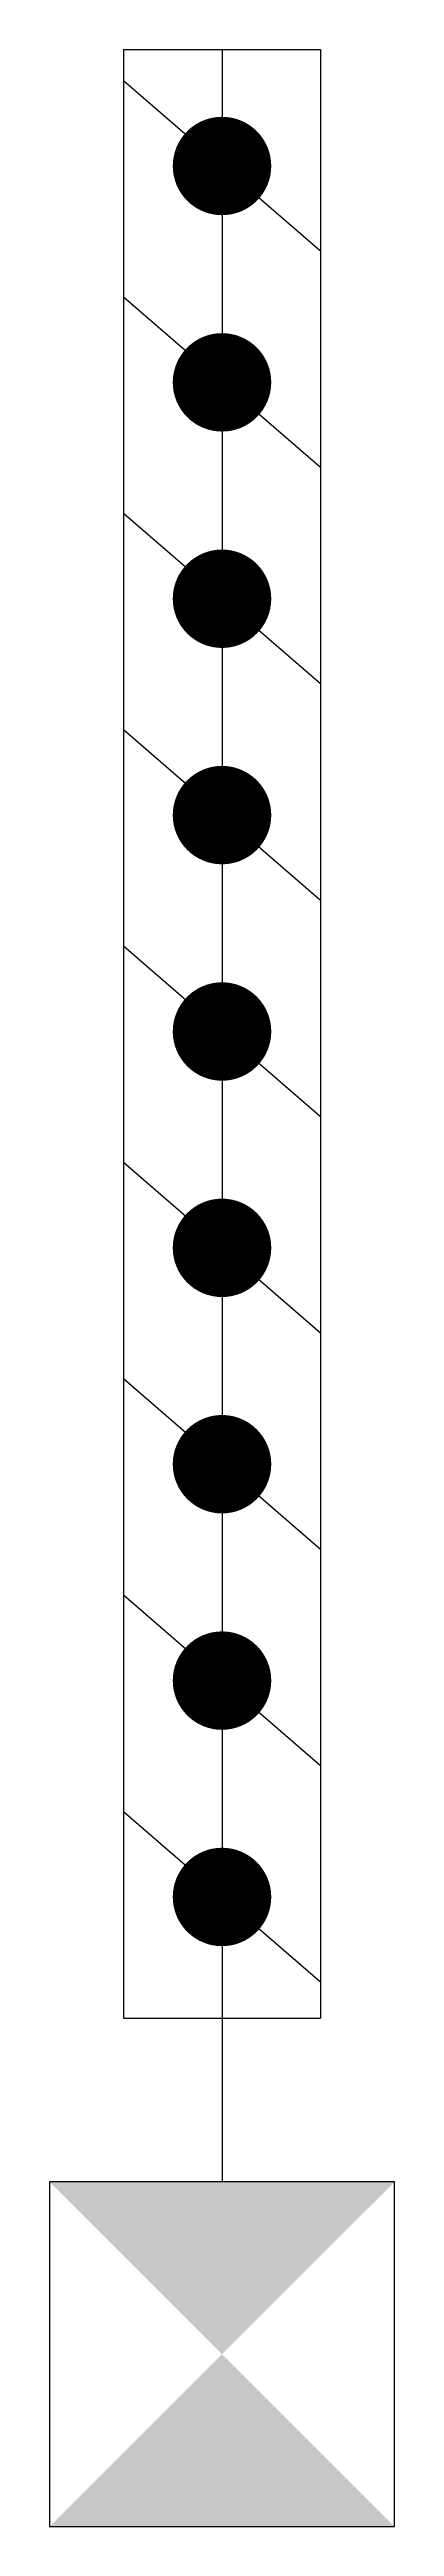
# Model space of a CAD drawing. Extents: x 462150 to 608263, y 35809 to 85242.
# Drawn here: x 513775 to 513863, y 67450 to 68079 of the extents above; entities that cross this region are included whole.
import ezdxf

# ---------------------------------------------------------------- set-up
doc = ezdxf.new("R2010")
doc.units = 0
doc.header["$LTSCALE"] = 500
doc.header["$MEASUREMENT"] = 0
doc.layers.add('AC-DAMPER', color=2, linetype='Continuous')
doc.layers.add('AC.VD.', color=41, linetype='Continuous')
doc.styles.add('ROMAND', font='sanss___.ttf', dxfattribs={"height": 0.3})
doc.styles.add('ROMANS', font='romans.shx', dxfattribs={"width": 0.8, "height": 100})

# ---------------------------------------------------------------- blocks, each defined once
blk = doc.blocks.new('MD-500')
at = {"layer": 'AC-DAMPER'}
for p, q in [((129.09, 43.75), (41.59, 43.75)), ((41.59, 43.75), (41.59, -43.75)), ((129.09, -43.75), (129.09, 43.75)), ((-500, -25), (-500, 25)), ((-500, 25), (0, 25)), ((-448.77, 25), (-492.08, -25)), ((-393.81, 25), (-437.12, -25)), ((-338.86, 25), (-382.17, -25)), ((-283.9, 25), (-327.21, -25)), ((-228.95, 25), (-272.26, -25)), ((-173.99, 25), (-217.31, -25)), ((-119.04, 25), (-162.35, -25)), ((-64.09, 25), (-107.4, -25)), ((-9.13, 25), (-52.44, -25)), ((0, -25), (0, 25)), ((-500, 0), (41.59, 0)), ((-500, -25), (0, -25)), ((41.59, -43.75), (129.09, -43.75))]:
    blk.add_line(p, q, dxfattribs=at)
at = {"layer": 'AC-DAMPER', "const_width": 12.5}
for points in [[(-470.42, 6.25, -1), (-470.42, -6.25, -1)], [(-415.47, 6.25, -1), (-415.47, -6.25, -1)], [(-360.51, 6.25, -1), (-360.51, -6.25, -1)], [(-305.56, 6.25, -1), (-305.56, -6.25, -1)], [(-250.6, 6.25, -1), (-250.6, -6.25, -1)], [(-195.65, 6.25, -1), (-195.65, -6.25, -1)], [(-140.7, 6.25, -1), (-140.7, -6.25, -1)], [(-85.74, 6.25, -1), (-85.74, -6.25, -1)], [(-30.79, 6.25, -1), (-30.79, -6.25, -1)]]:
    blk.add_lwpolyline(points, format="xyb", close=True, dxfattribs=at)
at = {"layer": 'AC-DAMPER'}
blk.add_solid([(41.59, -43.75), (41.59, 43.75), (129.09, 43.75), (129.09, -43.75)], dxfattribs=at)
at = {"layer": 'AC-DAMPER', "text_generation_flag": 4, "width": 1}
for style, p in [('ROMANS', (41.59, 43.75)), ('ROMANS', (41.59, 0.48)), ('ROMAND', (41.59, -43.75))]:
    blk.add_text('a', height=0.005, rotation=90, dxfattribs=dict(at, style=style)).set_placement(p)

msp = doc.modelspace()

# ---------------------------------------------------------------- block references
at = {"layer": 'AC.VD.', "rotation": 270}
msp.add_blockref('MD-500', (513819.09, 67579.15), dxfattribs=at)

doc.saveas('drawing.dxf')
